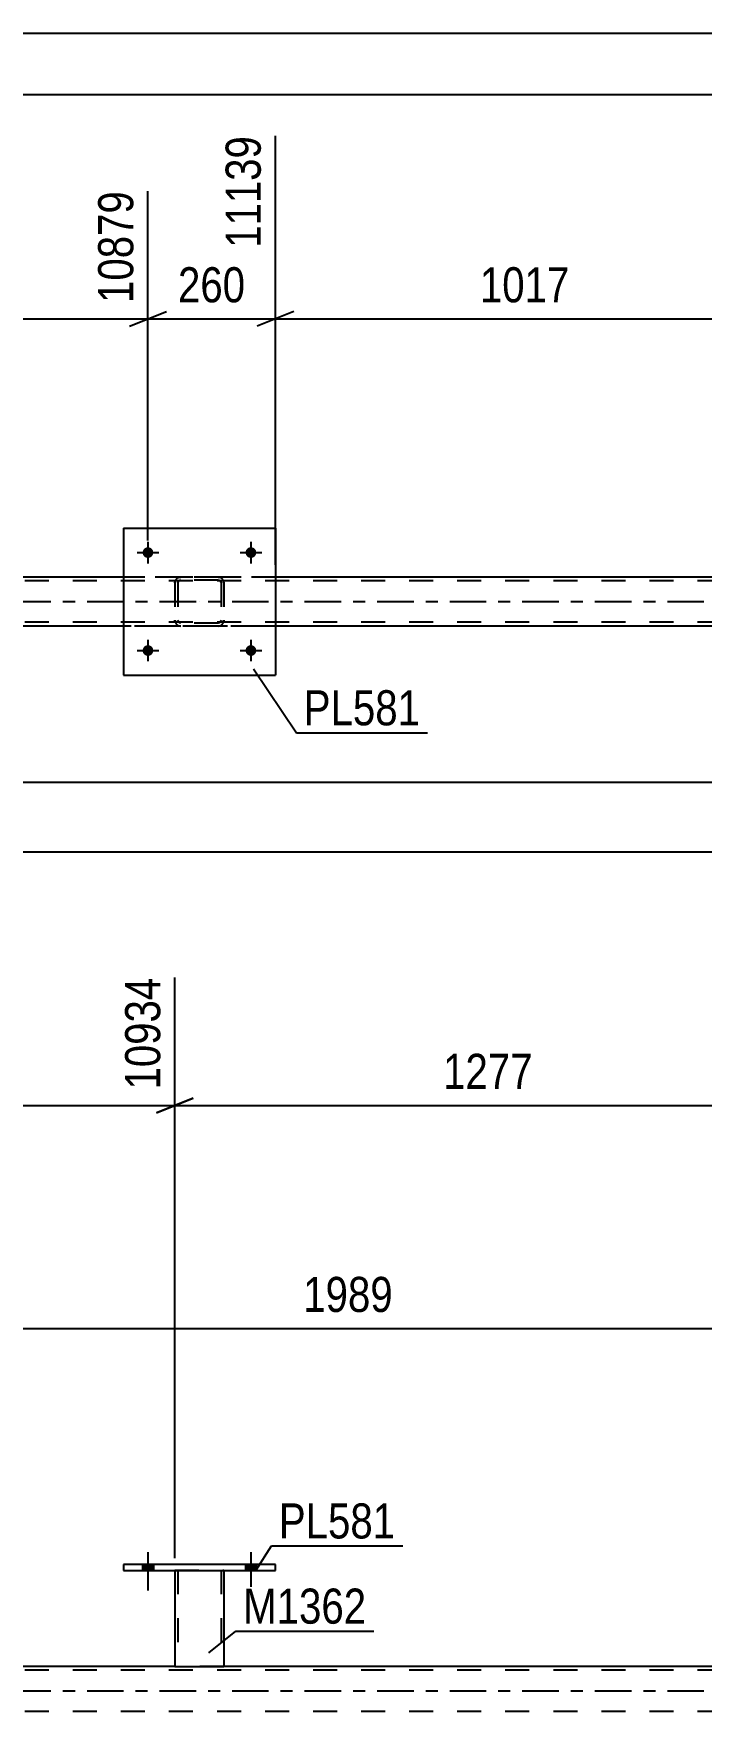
# Model space of a CAD drawing. Header units: millimetres. Extents: x 0 to 841, y 0 to 594.
# Drawn here: x 467.7 to 522.2, y 457 to 594 of the extents above; entities that cross this region are included whole.
import ezdxf

# ---------------------------------------------------------------- set-up
doc = ezdxf.new("R2010")
doc.units = ezdxf.units.MM
doc.linetypes.add('DXK_LINE_DOT2', pattern=[3.9198, 1.9599, -1.9599])
doc.linetypes.add('DXK_LINE_DOT3', pattern=[5.9187, 2.979, -0.9799, 0.9799, -0.9799])
doc.styles.add('Arial Narrow', font='ARIALN.TTF', dxfattribs={"height": 0.2})

# ---------------------------------------------------------------- blocks, each defined once
blk = doc.blocks.new('Unknown-814748436-1133')
at = {"color": 5, "linetype": 'Continuous'}
for p, q in [((841, 594), (0, 594)), ((836, 589), (5, 589))]:
    blk.add_line(p, q, dxfattribs=at)
blk = doc.blocks.new('Bolt-814748436-4886 - 4858')
at = {"linetype": 'Continuous'}
for points in [[(477.52, 551.61, -1), (476.64, 551.61, -1)], [(485.92, 551.61, -1), (485.04, 551.61, -1)]]:
    blk.add_hatch(color=1, dxfattribs=at).paths.add_polyline_path(points)
at = {"color": 1, "linetype": 'Continuous'}
for p, q in [((477.08, 552.49), (477.08, 550.73)), ((485.48, 552.49), (485.48, 550.73)), ((476.2, 551.61), (477.96, 551.61)), ((484.6, 551.61), (486.36, 551.61))]:
    blk.add_line(p, q, dxfattribs=at)
blk = doc.blocks.new('Bolt-814748436-4887 - 4858')
at = {"linetype": 'Continuous'}
for points in [[(477.52, 543.61, -1), (476.64, 543.61, -1)], [(485.92, 543.61, -1), (485.04, 543.61, -1)]]:
    blk.add_hatch(color=1, dxfattribs=at).paths.add_polyline_path(points)
at = {"color": 1, "linetype": 'Continuous'}
for p, q in [((477.08, 544.49), (477.08, 542.73)), ((485.48, 544.49), (485.48, 542.73)), ((476.2, 543.61), (477.96, 543.61)), ((484.6, 543.61), (486.36, 543.61))]:
    blk.add_line(p, q, dxfattribs=at)
blk = doc.blocks.new('Part-814748436-4971 - 4858')
at = {"color": 2, "linetype": 'Continuous'}
for p, q in [((475.08, 553.61), (475.08, 541.61)), ((475.08, 553.61), (487.48, 553.61)), ((487.48, 553.61), (487.48, 541.61)), ((475.08, 541.61), (487.48, 541.61))]:
    blk.add_line(p, q, dxfattribs=at)
blk = doc.blocks.new('Part-814748436-4972 - 4858')
at = {"color": 7, "linetype": 'DXK_LINE_DOT2'}
for p, q in [((479.57, 549.57), (479.76, 549.61)), ((479.76, 549.61), (479.57, 549.57)), ((482.8, 549.61), (479.76, 549.61)), ((482.8, 549.61), (482.98, 549.57)), ((482.98, 549.57), (482.8, 549.61)), ((479.28, 549.13), (479.31, 549.31)), ((479.31, 549.31), (479.28, 549.13)), ((479.28, 549.13), (479.28, 546.09)), ((479.52, 549.13), (479.54, 549.22)), ((479.52, 549.13), (479.52, 546.09)), ((479.54, 549.22), (479.59, 549.3)), ((479.59, 549.3), (479.67, 549.35)), ((479.67, 549.35), (479.76, 549.37)), ((482.8, 549.37), (479.76, 549.37)), ((482.8, 549.37), (482.89, 549.35)), ((482.89, 549.35), (482.97, 549.3)), ((482.97, 549.3), (483.02, 549.22)), ((483.02, 549.22), (483.04, 549.13)), ((483.04, 549.13), (483.04, 546.09)), ((483.24, 549.31), (483.28, 549.13)), ((483.28, 549.13), (483.24, 549.31)), ((483.28, 549.13), (483.28, 546.09)), ((479.31, 545.9), (479.28, 546.09)), ((479.28, 546.09), (479.31, 545.9)), ((479.54, 546), (479.52, 546.09)), ((479.59, 545.92), (479.54, 546)), ((479.76, 545.61), (479.57, 545.64)), ((479.57, 545.64), (479.76, 545.61)), ((479.67, 545.87), (479.59, 545.92)), ((479.76, 545.85), (479.67, 545.87)), ((482.8, 545.85), (479.76, 545.85)), ((482.8, 545.61), (479.76, 545.61)), ((482.89, 545.87), (482.8, 545.85)), ((482.98, 545.64), (482.8, 545.61)), ((482.8, 545.61), (482.98, 545.64)), ((482.97, 545.92), (482.89, 545.87)), ((483.02, 546), (482.97, 545.92)), ((483.04, 546.09), (483.02, 546)), ((483.28, 546.09), (483.24, 545.9)), ((483.24, 545.9), (483.28, 546.09))]:
    blk.add_line(p, q, dxfattribs=at)
at = {"color": 7, "linetype": 'DXK_LINE_DOT3'}
blk.add_line((481.28, 547.61), (481.28, 547.61), dxfattribs=at)
at = {"color": 7, "linetype": 'DXK_LINE_DOT2'}
for centre, start, end in [((479.76, 549.13), 112.5, 157.5), ((479.76, 549.13), 112.5, 157.5), ((482.8, 549.13), 22.5, 67.5), ((482.8, 549.13), 22.5, 67.5), ((479.76, 546.09), 202.5, 247.5), ((479.76, 546.09), 202.5, 247.5), ((482.8, 546.09), 292.5, 337.5), ((482.8, 546.09), 292.5, 337.5)]:
    blk.add_arc(centre, 0.48, start, end, dxfattribs=at)
blk = doc.blocks.new('Part-814748436-5058 - 4858')
at = {"color": 7, "linetype": 'DXK_LINE_DOT2'}
for p, q in [((762.98, 549.61), (117.51, 549.61)), ((487.48, 549.61), (475.08, 549.61)), ((762.98, 549.29), (99.23, 549.29)), ((762.98, 545.93), (99.23, 545.93)), ((760.18, 545.61), (99.23, 545.61)), ((487.48, 545.61), (475.08, 545.61))]:
    blk.add_line(p, q, dxfattribs=at)
at = {"color": 2, "linetype": 'Continuous'}
for p, q in [((475.08, 549.61), (436.4, 549.61)), ((526.16, 549.61), (487.48, 549.61)), ((475.08, 545.61), (436.4, 545.61)), ((526.16, 545.61), (487.48, 545.61))]:
    blk.add_line(p, q, dxfattribs=at)
at = {"color": 7, "linetype": 'DXK_LINE_DOT3'}
blk.add_line((99.23, 547.61), (762.98, 547.61), dxfattribs=at)
blk = doc.blocks.new('Bolt-814748436-3070 - 3014')
at = {"linetype": 'Continuous'}
for points in [[(476.64, 468.48), (477.52, 468.48), (477.52, 468.96), (476.64, 468.96)], [(485.04, 468.48), (485.92, 468.48), (485.92, 468.96), (485.04, 468.96)]]:
    blk.add_hatch(color=1, dxfattribs=at).paths.add_polyline_path(points)
at = {"color": 1, "linetype": 'Continuous'}
for p, q in [((476.64, 468.96), (476.64, 468.48)), ((477.08, 469.96), (477.08, 466.84)), ((477.52, 468.96), (477.52, 468.48)), ((485.04, 468.96), (485.04, 468.48)), ((485.48, 469.96), (485.48, 466.84)), ((485.92, 468.96), (485.92, 468.48))]:
    blk.add_line(p, q, dxfattribs=at)
blk = doc.blocks.new('Bolt-814748436-3071 - 3014')
at = {"linetype": 'Continuous'}
for points in [[(476.64, 468.48), (477.52, 468.48), (477.52, 468.96), (476.64, 468.96)], [(485.04, 468.48), (485.92, 468.48), (485.92, 468.96), (485.04, 468.96)]]:
    blk.add_hatch(color=1, dxfattribs=at).paths.add_polyline_path(points)
at = {"color": 1, "linetype": 'Continuous'}
for p, q in [((476.64, 468.96), (476.64, 468.48)), ((477.08, 469.96), (477.08, 466.84)), ((477.52, 468.96), (477.52, 468.48)), ((485.04, 468.96), (485.04, 468.48)), ((485.48, 469.96), (485.48, 466.84)), ((485.92, 468.96), (485.92, 468.48))]:
    blk.add_line(p, q, dxfattribs=at)
blk = doc.blocks.new('Part-814748436-3129 - 3014')
at = {"color": 7, "linetype": 'DXK_LINE_DOT2'}
for p, q in [((479.28, 468.49), (483.28, 468.49)), ((479.28, 468.48), (479.28, 468.49)), ((479.28, 468.49), (479.28, 468.48)), ((479.52, 468.49), (479.52, 460.64)), ((483.04, 468.49), (483.04, 460.64)), ((483.28, 468.49), (483.28, 468.48)), ((483.28, 468.48), (483.28, 468.49)), ((482.98, 460.64), (483.02, 460.64)), ((482.98, 460.64), (483.02, 460.64)), ((483.02, 460.64), (483.04, 460.64)), ((483.02, 460.64), (483.04, 460.64))]:
    blk.add_line(p, q, dxfattribs=at)
at = {"color": 2, "linetype": 'Continuous'}
for p, q in [((479.28, 468.48), (479.28, 460.64)), ((483.28, 468.48), (483.28, 460.64)), ((479.28, 460.64), (483.28, 460.64))]:
    blk.add_line(p, q, dxfattribs=at)
blk = doc.blocks.new('Part-814748436-3134 - 3014')
at = {"color": 2, "linetype": 'Continuous'}
for p, q in [((475.08, 468.96), (475.08, 468.48)), ((487.48, 468.96), (475.08, 468.96)), ((487.48, 468.48), (487.48, 468.96)), ((475.08, 468.48), (487.48, 468.48))]:
    blk.add_line(p, q, dxfattribs=at)
blk = doc.blocks.new('Part-814748436-3323 - 3014')
at = {"color": 2, "linetype": 'Continuous'}
for p, q in [((479.28, 460.64), (432.2, 460.64)), ((530.36, 460.64), (483.28, 460.64))]:
    blk.add_line(p, q, dxfattribs=at)
at = {"color": 7, "linetype": 'DXK_LINE_DOT2'}
for p, q in [((483.28, 460.64), (479.28, 460.64)), ((762.98, 460.32), (99.23, 460.32)), ((762.98, 456.96), (99.23, 456.96))]:
    blk.add_line(p, q, dxfattribs=at)
at = {"color": 7, "linetype": 'DXK_LINE_DOT3'}
blk.add_line((99.23, 458.64), (762.98, 458.64), dxfattribs=at)
blk = doc.blocks.new('StraightDimension-814748436-15248 - 4858')
at = {"color": 7, "linetype": 'Continuous'}
for p, q in [((487.48, 550.61), (487.48, 585.64)), ((528.16, 552.61), (528.16, 581.14)), ((488.98, 571.3), (485.98, 570.1)), ((487.48, 570.7), (528.16, 570.7)), ((526.66, 570.1), (529.66, 571.3))]:
    blk.add_line(p, q, dxfattribs=at)
at = {"color": 0}
blk.add_wipeout([(512.07, 571.45), (512.07, 575.65), (503.56, 575.65), (503.56, 571.45)], dxfattribs=at)
at = {"color": 3, "style": 'Arial Narrow'}
blk.add_text('1017', height=2.863, dxfattribs=at).set_placement((504.16, 572.05))
at = {"color": 0, "linetype": 'Continuous'}
blk.add_wipeout([(527.56, 581.74), (523.36, 581.74), (523.36, 571.4), (527.56, 571.4)], dxfattribs=at)
at = {"color": 3, "linetype": 'Continuous', "style": 'Arial Narrow'}
blk.add_text('12156', height=2.863, rotation=90.0002, dxfattribs=at).set_placement((526.96, 572))
blk = doc.blocks.new('StraightDimension-814748436-5116 - 4858')
at = {"color": 7, "linetype": 'Continuous'}
blk.add_line((56.67, 527.17), (763.62, 527.17), dxfattribs=at)
blk = doc.blocks.new('StraightDimension-814748436-5137 - 4858')
at = {"color": 7, "linetype": 'Continuous'}
blk.add_line((57.31, 532.85), (762.98, 532.85), dxfattribs=at)
blk = doc.blocks.new('StraightDimension-814748436-15249 - 4858')
at = {"color": 7, "linetype": 'Continuous'}
for p, q in [((487.48, 550.61), (487.48, 585.64)), ((477.08, 552.61), (477.08, 581.14)), ((475.58, 570.1), (478.58, 571.3)), ((477.08, 570.7), (487.48, 570.7)), ((488.98, 571.3), (485.98, 570.1))]:
    blk.add_line(p, q, dxfattribs=at)
at = {"color": 0}
blk.add_wipeout([(485.62, 571.45), (485.62, 575.65), (478.93, 575.65), (478.93, 571.45)], dxfattribs=at)
at = {"color": 3, "style": 'Arial Narrow'}
blk.add_text('260', height=2.863, dxfattribs=at).set_placement((479.53, 572.05))
at = {"color": 0, "linetype": 'Continuous'}
blk.add_wipeout([(486.88, 586.24), (482.68, 586.24), (482.68, 575.9), (486.88, 575.9)], dxfattribs=at)
at = {"color": 3, "linetype": 'Continuous', "style": 'Arial Narrow'}
blk.add_text('11139', height=2.863, rotation=90.0002, dxfattribs=at).set_placement((486.28, 576.5))
blk = doc.blocks.new('StraightDimension-814748436-15250 - 4858')
at = {"color": 7, "linetype": 'Continuous'}
for p, q in [((436.4, 550.61), (436.4, 583.81)), ((477.08, 552.61), (477.08, 581.14)), ((437.9, 571.3), (434.9, 570.1)), ((436.4, 570.7), (477.08, 570.7)), ((475.58, 570.1), (478.58, 571.3))]:
    blk.add_line(p, q, dxfattribs=at)
at = {"color": 0}
blk.add_wipeout([(460.99, 571.45), (460.99, 575.65), (452.48, 575.65), (452.48, 571.45)], dxfattribs=at)
at = {"color": 3, "style": 'Arial Narrow'}
blk.add_text('1017', height=2.863, dxfattribs=at).set_placement((453.08, 572.05))
at = {"color": 0, "linetype": 'Continuous'}
blk.add_wipeout([(476.48, 581.74), (472.28, 581.74), (472.28, 571.4), (476.48, 571.4)], dxfattribs=at)
at = {"color": 3, "linetype": 'Continuous', "style": 'Arial Narrow'}
blk.add_text('10879', height=2.863, rotation=90.0002, dxfattribs=at).set_placement((475.88, 572))
blk = doc.blocks.new('StraightDimension-814748436-4201 - 3014')
at = {"color": 7, "linetype": 'Continuous'}
for p, q in [((453.63, 457.64), (453.63, 503.18)), ((533.19, 457.64), (533.19, 498.68)), ((455.13, 488.84), (452.13, 487.64)), ((453.63, 488.24), (533.19, 488.24)), ((531.69, 487.64), (534.69, 488.84))]:
    blk.add_line(p, q, dxfattribs=at)
at = {"color": 0}
blk.add_wipeout([(497.66, 488.99), (497.66, 493.19), (489.15, 493.19), (489.15, 488.99)], dxfattribs=at)
at = {"color": 3, "style": 'Arial Narrow'}
blk.add_text('1989', height=2.863, dxfattribs=at).set_placement((489.75, 489.59))
at = {"color": 0, "linetype": 'Continuous'}
blk.add_wipeout([(532.59, 499.28), (528.39, 499.28), (528.39, 488.94), (532.59, 488.94)], dxfattribs=at)
at = {"color": 3, "linetype": 'Continuous', "style": 'Arial Narrow'}
blk.add_text('12282', height=2.863, rotation=90.0002, dxfattribs=at).set_placement((531.99, 489.54))
blk = doc.blocks.new('StraightDimension-814748436-16795 - 3014')
at = {"color": 7, "linetype": 'Continuous'}
for p, q in [((479.28, 469.49), (479.28, 516.9)), ((530.36, 469.49), (530.36, 516.9)), ((480.78, 507.06), (477.78, 505.86)), ((528.86, 505.86), (531.86, 507.06)), ((479.28, 506.46), (530.36, 506.46))]:
    blk.add_line(p, q, dxfattribs=at)
at = {"color": 0}
blk.add_wipeout([(509.07, 507.21), (509.07, 511.41), (500.56, 511.41), (500.56, 507.21)], dxfattribs=at)
at = {"color": 3, "style": 'Arial Narrow'}
blk.add_text('1277', height=2.863, dxfattribs=at).set_placement((501.16, 507.81))
at = {"color": 0, "linetype": 'Continuous'}
blk.add_wipeout([(529.76, 517.5), (525.56, 517.5), (525.56, 507.15), (529.76, 507.15)], dxfattribs=at)
at = {"color": 3, "linetype": 'Continuous', "style": 'Arial Narrow'}
blk.add_text('12211', height=2.863, rotation=90.0002, dxfattribs=at).set_placement((529.16, 507.76))
blk = doc.blocks.new('StraightDimension-814748436-16796 - 3014')
at = {"color": 7, "linetype": 'Continuous'}
for p, q in [((479.28, 469.49), (479.28, 516.9)), ((428.2, 469.49), (428.2, 515.07)), ((429.7, 507.06), (426.7, 505.86)), ((477.78, 505.86), (480.78, 507.06)), ((428.2, 506.46), (479.28, 506.46))]:
    blk.add_line(p, q, dxfattribs=at)
at = {"color": 0}
blk.add_wipeout([(457.99, 507.21), (457.99, 511.41), (449.48, 511.41), (449.48, 507.21)], dxfattribs=at)
at = {"color": 3, "style": 'Arial Narrow'}
blk.add_text('1277', height=2.863, dxfattribs=at).set_placement((450.08, 507.81))
at = {"color": 0, "linetype": 'Continuous'}
blk.add_wipeout([(478.68, 517.5), (474.48, 517.5), (474.48, 507.15), (478.68, 507.15)], dxfattribs=at)
at = {"color": 3, "linetype": 'Continuous', "style": 'Arial Narrow'}
blk.add_text('10934', height=2.863, rotation=90.0002, dxfattribs=at).set_placement((478.08, 507.76))
blk = doc.blocks.new('Mark-814748436-4967 - 4858')
at = {"color": 0}
blk.add_wipeout([(499.29, 537.5), (499.29, 540.5), (489.79, 540.5), (489.79, 537.5)], dxfattribs=at)
blk.add_wipeout([(499.29, 537.5), (499.29, 540.5), (489.79, 540.5), (489.79, 537.5)], dxfattribs=at)
at = {"color": 30, "linetype": 'Continuous'}
for p, q in [((485.7, 542.12), (489.19, 536.9)), ((489.19, 536.9), (499.89, 536.9))]:
    blk.add_line(p, q, dxfattribs=at)
at = {"color": 3, "style": 'Arial Narrow'}
blk.add_text('PL581', height=2.863, dxfattribs=at).set_placement((489.79, 537.5))
blk = doc.blocks.new('Mark-814748436-3125 - 3014')
at = {"color": 0}
blk.add_wipeout([(494.9, 464.13), (494.9, 467.13), (484.85, 467.13), (484.85, 464.13)], dxfattribs=at)
blk.add_wipeout([(494.9, 464.13), (494.9, 467.13), (484.85, 467.13), (484.85, 464.13)], dxfattribs=at)
at = {"color": 30, "linetype": 'Continuous'}
for p, q in [((482.05, 461.75), (484.25, 463.53)), ((484.25, 463.53), (495.5, 463.53))]:
    blk.add_line(p, q, dxfattribs=at)
at = {"color": 3, "style": 'Arial Narrow'}
blk.add_text('M1362', height=2.863, dxfattribs=at).set_placement((484.85, 464.13))
blk = doc.blocks.new('Mark-814748436-3130 - 3014')
at = {"color": 0}
blk.add_wipeout([(497.27, 471.09), (497.27, 474.09), (487.76, 474.09), (487.76, 471.09)], dxfattribs=at)
blk.add_wipeout([(497.27, 471.09), (497.27, 474.09), (487.76, 474.09), (487.76, 471.09)], dxfattribs=at)
at = {"color": 30, "linetype": 'Continuous'}
for p, q in [((485.89, 468.48), (487.16, 470.49)), ((487.16, 470.49), (497.87, 470.49))]:
    blk.add_line(p, q, dxfattribs=at)
at = {"color": 3, "style": 'Arial Narrow'}
blk.add_text('PL581', height=2.863, dxfattribs=at).set_placement((487.76, 471.09))

msp = doc.modelspace()

# ---------------------------------------------------------------- block references
for name in ['Unknown-814748436-1133', 'Part-814748436-4971 - 4858', 'Bolt-814748436-4886 - 4858', 'Part-814748436-5058 - 4858', 'Part-814748436-4972 - 4858', 'Bolt-814748436-4887 - 4858', 'Part-814748436-3134 - 3014', 'Bolt-814748436-3070 - 3014', 'Bolt-814748436-3071 - 3014', 'Part-814748436-3129 - 3014', 'Part-814748436-3323 - 3014']:
    msp.add_blockref(name, (0, 0))

# ---------------------------------------------------------------- next in the draw order: block references
for name in ['StraightDimension-814748436-15248 - 4858', 'StraightDimension-814748436-5116 - 4858', 'StraightDimension-814748436-4201 - 3014']:
    msp.add_blockref(name, (0, 0))

# ---------------------------------------------------------------- next in the draw order: block references
for name in ['StraightDimension-814748436-15249 - 4858', 'StraightDimension-814748436-5137 - 4858', 'StraightDimension-814748436-16795 - 3014', 'Mark-814748436-3125 - 3014']:
    msp.add_blockref(name, (0, 0))

# ---------------------------------------------------------------- next in the draw order: block references
for name in ['StraightDimension-814748436-15250 - 4858', 'Mark-814748436-4967 - 4858', 'StraightDimension-814748436-16796 - 3014', 'Mark-814748436-3130 - 3014']:
    msp.add_blockref(name, (0, 0))

doc.saveas('drawing.dxf')
